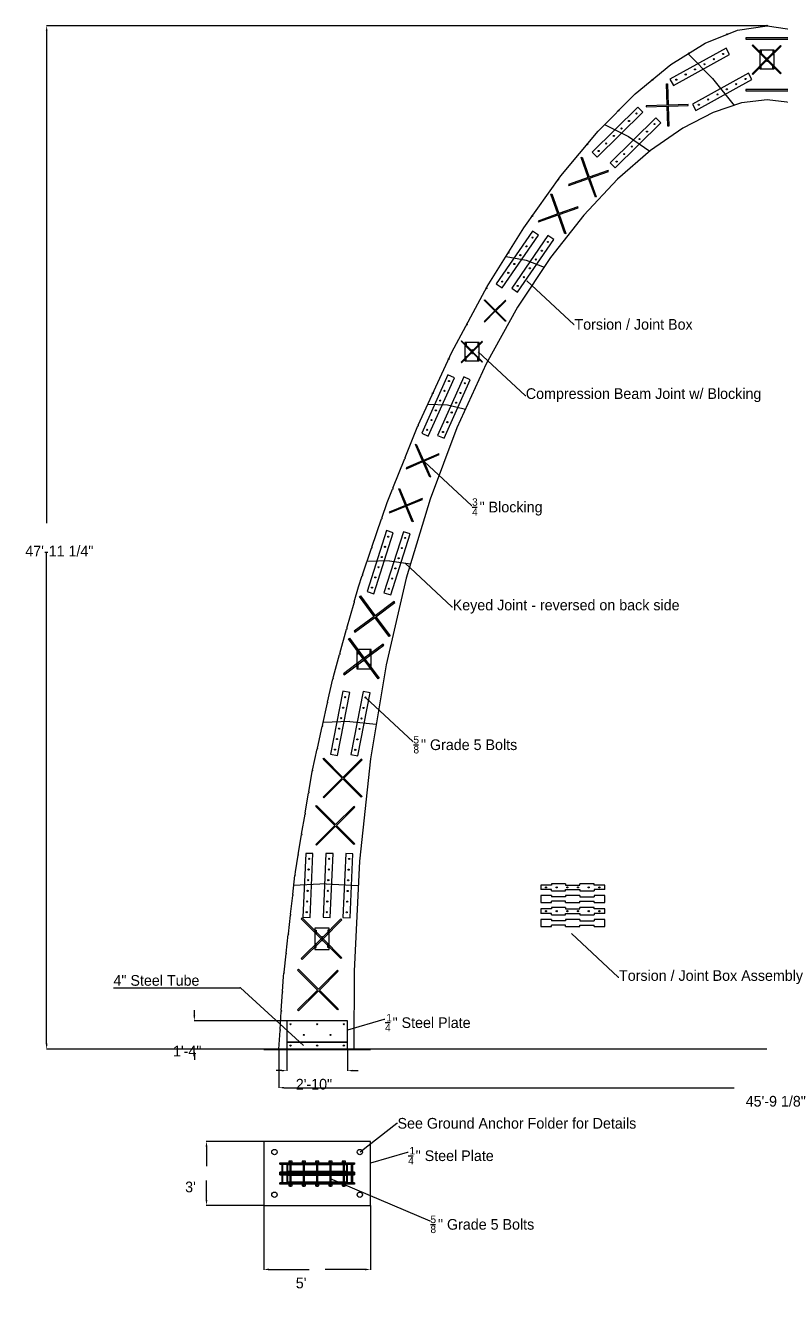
# Model space of a CAD drawing. Extents: x 0 to 8043, y -132 to 1090.
# Drawn here: x 6349 to 6774, y -132 to 579 of the extents above; entities that cross this region are included whole.
import ezdxf

# ---------------------------------------------------------------- set-up
doc = ezdxf.new("R2010")
doc.units = 0
doc.layers.get('0').update_dxf_attribs({"linetype": 'CONTINUOUS'})
doc.layers.get('DEFPOINTS').update_dxf_attribs({"linetype": 'CONTINUOUS'})
for name, color, linetype in [('ANNOTATION', 7, 'CONTINUOUS'), ('BASE_PLATES', 6, 'CONTINUOUS'), ('COMPRESSION_BOX', 1, 'CONTINUOUS'), ('JOINTS', 3, 'CONTINUOUS'), ('TENSION', 4, 'CONTINUOUS')]:
    doc.layers.add(name, color=color, linetype=linetype)
doc.dimstyles.get("Standard").update_dxf_attribs({"dimtxt": 0.18, "dimasz": 0.18, "dimexe": 0.18, "dimexo": 0.0625, "dimgap": 0.09, "dimtad": 0, "dimtih": 1, "dimtoh": 1, "dimzin": 0, "dimcen": 0.09, "dimazin": 3, "dimtfac": 1, "dimtofl": 0, "dimtmove": 0, "dimatfit": 3})

# ---------------------------------------------------------------- blocks, each defined once
blk = doc.blocks.new('*U22')
at = {"layer": 'JOINTS'}
blk.add_circle((0, 0), 0.312, dxfattribs=at)
blk = doc.blocks.new('*U23')
at = {"layer": 'JOINTS', "color": 0, "linetype": 'BYBLOCK'}
for p in [(0, 0), (0, -6), (0, -12), (0, -18), (0, -24), (0, -30)]:
    blk.add_blockref('*U22', p, dxfattribs=at)
blk = doc.blocks.new('*U49')
at = {"layer": 'JOINTS'}
blk.add_circle((0, 0), 0.312, dxfattribs=at)
blk = doc.blocks.new('*U51')
at = {"layer": 'JOINTS', "color": 0, "linetype": 'BYBLOCK'}
for p in [(0, 0), (0, -6), (0, -12), (0, -18), (0, -24), (0, -30)]:
    blk.add_blockref('*U49', p, dxfattribs=at)
blk = doc.blocks.new('*U68')
at = {"layer": 'JOINTS'}
blk.add_circle((0, 0), 0.312, dxfattribs=at)
blk = doc.blocks.new('*U70')
at = {"layer": 'JOINTS', "color": 0, "linetype": 'BYBLOCK'}
for p in [(0, 0), (0, -6), (0, -12), (0, -18), (0, -24), (0, -30)]:
    blk.add_blockref('*U68', p, dxfattribs=at)
blk = doc.blocks.new('*U79')
at = {"layer": 'JOINTS'}
blk.add_circle((0, 0), 0.312, dxfattribs=at)
blk = doc.blocks.new('*U81')
at = {"layer": 'JOINTS', "color": 0, "linetype": 'BYBLOCK'}
for p in [(0, 0), (0, -6), (0, -12), (0, -18), (0, -24), (0, -30)]:
    blk.add_blockref('*U79', p, dxfattribs=at)
blk = doc.blocks.new('*U90')
at = {"layer": 'JOINTS'}
blk.add_circle((0, 0), 0.312, dxfattribs=at)
blk = doc.blocks.new('*U92')
at = {"layer": 'JOINTS', "color": 0, "linetype": 'BYBLOCK'}
for p in [(0, 0), (0, -6), (0, -12), (0, -18), (0, -24), (0, -30)]:
    blk.add_blockref('*U90', p, dxfattribs=at)
blk = doc.blocks.new('*U101')
at = {"layer": 'JOINTS'}
blk.add_circle((0, 0), 0.312, dxfattribs=at)
blk = doc.blocks.new('*U103')
at = {"layer": 'JOINTS', "color": 0, "linetype": 'BYBLOCK'}
for p in [(0, 0), (0, -6), (0, -12), (0, -18), (0, -24), (0, -30)]:
    blk.add_blockref('*U101', p, dxfattribs=at)
blk = doc.blocks.new('*U112')
at = {"layer": 'JOINTS'}
blk.add_circle((0, 0), 0.312, dxfattribs=at)
blk = doc.blocks.new('*U114')
at = {"layer": 'JOINTS', "color": 0, "linetype": 'BYBLOCK'}
for p in [(0, 0), (0, -6), (0, -12), (0, -18), (0, -24), (0, -30)]:
    blk.add_blockref('*U112', p, dxfattribs=at)
blk = doc.blocks.new('*U166')
at = {"layer": 'JOINTS'}
blk.add_circle((0, 0), 0.312, dxfattribs=at)
blk = doc.blocks.new('*U167')
at = {"layer": 'JOINTS', "color": 0, "linetype": 'BYBLOCK'}
for p in [(0, 0), (0, -6), (0, -12), (0, -18), (0, -24), (0, -30)]:
    blk.add_blockref('*U166', p, dxfattribs=at)
blk = doc.blocks.new('*U172')
at = {"layer": 'JOINTS'}
blk.add_circle((0, 0), 0.312, dxfattribs=at)
blk = doc.blocks.new('*U174')
at = {"layer": 'JOINTS', "color": 0, "linetype": 'BYBLOCK'}
for p in [(0, 0), (0, -6), (0, -12), (0, -18), (0, -24), (0, -30)]:
    blk.add_blockref('*U172', p, dxfattribs=at)
blk = doc.blocks.new('*U175')
at = {"layer": 'JOINTS'}
blk.add_circle((0, 0), 0.312, dxfattribs=at)
blk = doc.blocks.new('*U177')
at = {"layer": 'JOINTS', "color": 0, "linetype": 'BYBLOCK'}
for p in [(0, 0), (0, -6), (0, -12), (0, -18), (0, -24), (0, -30)]:
    blk.add_blockref('*U175', p, dxfattribs=at)
blk = doc.blocks.new('*U178')
at = {"layer": 'JOINTS'}
blk.add_circle((0, 0), 0.312, dxfattribs=at)
blk = doc.blocks.new('*U180')
at = {"layer": 'JOINTS', "color": 0, "linetype": 'BYBLOCK'}
for p in [(0, 0), (0, -6), (0, -12), (0, -18), (0, -24), (0, -30)]:
    blk.add_blockref('*U178', p, dxfattribs=at)
blk = doc.blocks.new('*U181')
at = {"layer": 'JOINTS'}
blk.add_circle((0, 0), 0.312, dxfattribs=at)
blk = doc.blocks.new('*U183')
at = {"layer": 'JOINTS', "color": 0, "linetype": 'BYBLOCK'}
for p in [(0, 0), (0, -6), (0, -12), (0, -18), (0, -24), (0, -30)]:
    blk.add_blockref('*U181', p, dxfattribs=at)
blk = doc.blocks.new('*U187')
at = {"layer": 'JOINTS'}
blk.add_circle((0, 0), 0.312, dxfattribs=at)
blk = doc.blocks.new('*U189')
at = {"layer": 'JOINTS', "color": 0, "linetype": 'BYBLOCK'}
for p in [(0, 0), (0, -6), (0, -12), (0, -18), (0, -24), (0, -30)]:
    blk.add_blockref('*U187', p, dxfattribs=at)
blk = doc.blocks.new('*U190')
at = {"layer": 'JOINTS'}
blk.add_circle((0, 0), 0.312, dxfattribs=at)
blk = doc.blocks.new('*U192')
at = {"layer": 'JOINTS', "color": 0, "linetype": 'BYBLOCK'}
for p in [(0, 0), (0, -6), (0, -12), (0, -18), (0, -24), (0, -30)]:
    blk.add_blockref('*U190', p, dxfattribs=at)
blk = doc.blocks.new('*U193')
at = {"layer": 'JOINTS'}
blk.add_circle((0, 0), 0.312, dxfattribs=at)
blk = doc.blocks.new('*U195')
at = {"layer": 'JOINTS', "color": 0, "linetype": 'BYBLOCK'}
for p in [(0, 0), (0, -6), (0, -12), (0, -18), (0, -24), (0, -30)]:
    blk.add_blockref('*U193', p, dxfattribs=at)
blk = doc.blocks.new('*U196')
at = {"layer": 'JOINTS'}
blk.add_circle((0, 0), 0.312, dxfattribs=at)
blk = doc.blocks.new('*U198')
at = {"layer": 'JOINTS', "color": 0, "linetype": 'BYBLOCK'}
for p in [(0, 0), (0, -6), (0, -12), (0, -18), (0, -24), (0, -30)]:
    blk.add_blockref('*U196', p, dxfattribs=at)
blk = doc.blocks.new('*U199')
at = {"layer": 'JOINTS'}
blk.add_circle((0, 0), 0.312, dxfattribs=at)
blk = doc.blocks.new('*U201')
at = {"layer": 'JOINTS', "color": 0, "linetype": 'BYBLOCK'}
for p in [(0, 0), (0, -6), (0, -12), (0, -18), (0, -24), (0, -30)]:
    blk.add_blockref('*U199', p, dxfattribs=at)
blk = doc.blocks.new('*U338')
at = {"layer": 'ANNOTATION', "linetype": 'BYBLOCK'}
blk.add_line((6557.48, -37.85), (6557.84, -37.85), dxfattribs=at)
blk.add_lwpolyline([(6536.86, -53.9), (6557.48, -37.85)], dxfattribs=at)
at = {"layer": 'ANNOTATION'}
blk.add_solid([(6536.87, -53.92), (6536.71, -54.01), (6536.84, -53.88)], dxfattribs=at)
blk.add_text('See Ground Anchor Folder for Details', height=6, dxfattribs=at).set_placement((6557.93, -40.85))
blk = doc.blocks.new('*U340')
at = {"layer": 'ANNOTATION', "linetype": 'BYBLOCK'}
blk.add_line((6563.48, -54.18), (6563.84, -54.18), dxfattribs=at)
at = {"layer": 'ANNOTATION'}
blk.add_line((6563.93, -56.08), (6566.73, -56.08), dxfattribs=at)
at = {"layer": 'ANNOTATION', "linetype": 'BYBLOCK'}
blk.add_lwpolyline([(6542.89, -60.12), (6563.48, -54.18)], dxfattribs=at)
at = {"layer": 'ANNOTATION'}
blk.add_solid([(6542.9, -60.15), (6542.71, -60.17), (6542.88, -60.09)], dxfattribs=at)
for s, height, p in [('4', 4.2, (6563.93, -60.98)), ('1', 4.2, (6564.63, -55.38)), ('" Steel Plate', 6, (6568.13, -59.08))]:
    blk.add_text(s, height=height, dxfattribs=at).set_placement(p)
blk = doc.blocks.new('*U342')
at = {"layer": 'ANNOTATION', "linetype": 'BYBLOCK'}
blk.add_line((6550.48, 20.61), (6550.84, 20.61), dxfattribs=at)
at = {"layer": 'ANNOTATION'}
blk.add_line((6550.93, 18.71), (6553.73, 18.71), dxfattribs=at)
at = {"layer": 'ANNOTATION', "linetype": 'BYBLOCK'}
blk.add_lwpolyline([(6529.89, 14.67), (6550.48, 20.61)], dxfattribs=at)
at = {"layer": 'ANNOTATION'}
blk.add_solid([(6529.9, 14.64), (6529.71, 14.62), (6529.88, 14.7)], dxfattribs=at)
for s, height, p in [('1', 4.2, (6551.63, 19.41)), ('" Steel Plate', 6, (6555.13, 15.71)), ('4', 4.2, (6550.93, 13.81))]:
    blk.add_text(s, height=height, dxfattribs=at).set_placement(p)
blk = doc.blocks.new('*U344')
at = {"layer": 'ANNOTATION', "linetype": 'BYBLOCK'}
blk.add_line((6469.64, 38.25), (6469.28, 38.25), dxfattribs=at)
for points in [[(6398.19, 38.25), (6469.28, 38.25)], [(6505.04, 5.93), (6469.64, 38.25)]]:
    blk.add_lwpolyline(points, dxfattribs=at)
at = {"layer": 'ANNOTATION'}
blk.add_solid([(6505.06, 5.95), (6505.17, 5.81), (6505.02, 5.91)], dxfattribs=at)
blk.add_text('4" Steel Tube', height=6, dxfattribs=at).set_placement((6398.19, 39.45))
blk = doc.blocks.new('*U346')
at = {"layer": 'ANNOTATION', "linetype": 'BYBLOCK'}
blk.add_line((6576.01, -92.77), (6576.37, -92.77), dxfattribs=at)
at = {"layer": 'ANNOTATION'}
blk.add_line((6576.46, -94.67), (6579.26, -94.67), dxfattribs=at)
at = {"layer": 'ANNOTATION', "linetype": 'BYBLOCK'}
blk.add_lwpolyline([(6520.07, -68.92), (6576.01, -92.77)], dxfattribs=at)
at = {"layer": 'ANNOTATION'}
blk.add_solid([(6520.06, -68.94), (6519.9, -68.84), (6520.08, -68.89)], dxfattribs=at)
for s, height, p in [('5', 4.2, (6576.46, -93.97)), ('" Grade 5 Bolts', 6, (6580.66, -97.67)), ('8', 4.2, (6576.46, -99.57))]:
    blk.add_text(s, height=height, dxfattribs=at).set_placement(p)
blk = doc.blocks.new('*U348')
at = {"layer": 'ANNOTATION', "linetype": 'BYBLOCK'}
blk.add_line((6566.44, 176.82), (6566.8, 176.82), dxfattribs=at)
at = {"layer": 'ANNOTATION'}
blk.add_line((6566.89, 174.92), (6569.69, 174.92), dxfattribs=at)
at = {"layer": 'ANNOTATION', "linetype": 'BYBLOCK'}
blk.add_lwpolyline([(6540.08, 201.35), (6566.44, 176.82)], dxfattribs=at)
at = {"layer": 'ANNOTATION'}
blk.add_solid([(6540.06, 201.32), (6539.95, 201.47), (6540.1, 201.37)], dxfattribs=at)
for s, height, p in [('5', 4.2, (6566.89, 175.62)), ('" Grade 5 Bolts', 6, (6571.09, 171.92)), ('8', 4.2, (6566.89, 170.02))]:
    blk.add_text(s, height=height, dxfattribs=at).set_placement(p)
blk = doc.blocks.new('*U350')
at = {"layer": 'ANNOTATION', "linetype": 'BYBLOCK'}
blk.add_line((6588.49, 252.45), (6588.85, 252.45), dxfattribs=at)
blk.add_lwpolyline([(6562.13, 276.99), (6588.49, 252.45)], dxfattribs=at)
at = {"layer": 'ANNOTATION'}
blk.add_solid([(6562.11, 276.96), (6562, 277.11), (6562.15, 277.01)], dxfattribs=at)
blk.add_text('Keyed Joint - reversed on back side', height=6, dxfattribs=at).set_placement((6588.94, 250.45))
blk = doc.blocks.new('*U352')
at = {"layer": 'ANNOTATION', "linetype": 'BYBLOCK'}
blk.add_line((6599.42, 309.43), (6599.78, 309.43), dxfattribs=at)
at = {"layer": 'ANNOTATION'}
blk.add_line((6599.87, 308.53), (6602.67, 308.53), dxfattribs=at)
at = {"layer": 'ANNOTATION', "linetype": 'BYBLOCK'}
blk.add_lwpolyline([(6573.06, 333.96), (6599.42, 309.43)], dxfattribs=at)
at = {"layer": 'ANNOTATION'}
blk.add_solid([(6573.04, 333.94), (6572.93, 334.08), (6573.08, 333.98)], dxfattribs=at)
for s, height, p in [('3', 4.2, (6599.87, 309.23)), ('4', 4.2, (6599.87, 303.63)), ('" Blocking', 6, (6604.07, 305.53))]:
    blk.add_text(s, height=height, dxfattribs=at).set_placement(p)
blk = doc.blocks.new('*U354')
at = {"layer": 'ANNOTATION', "linetype": 'BYBLOCK'}
blk.add_line((6629.62, 371.28), (6629.98, 371.28), dxfattribs=at)
blk.add_lwpolyline([(6603.26, 395.81), (6629.62, 371.28)], dxfattribs=at)
at = {"layer": 'ANNOTATION'}
blk.add_solid([(6603.24, 395.78), (6603.13, 395.93), (6603.28, 395.83)], dxfattribs=at)
blk.add_text('Compression Beam Joint w/ Blocking', height=6, dxfattribs=at).set_placement((6630.07, 369.28))
blk = doc.blocks.new('*U356')
at = {"layer": 'ANNOTATION', "linetype": 'BYBLOCK'}
blk.add_line((6656.97, 411.19), (6657.33, 411.19), dxfattribs=at)
blk.add_lwpolyline([(6630.61, 435.72), (6656.97, 411.19)], dxfattribs=at)
at = {"layer": 'ANNOTATION'}
blk.add_solid([(6630.59, 435.7), (6630.48, 435.84), (6630.63, 435.74)], dxfattribs=at)
blk.add_text('Torsion / Joint Box', height=6, dxfattribs=at).set_placement((6657.42, 408.19))
blk = doc.blocks.new('*D295')
at = {"layer": 'ANNOTATION', "color": 0}
for p, q in [((6482.71, -84.07), (6482.71, -120.19)), ((6542.71, -84.07), (6542.71, -120.19)), ((6485.71, -120.01), (6508.21, -120.01)), ((6539.71, -120.01), (6517.21, -120.01))]:
    blk.add_line(p, q, dxfattribs=at)
for points in [[(6485.71, -119.51), (6485.71, -120.51), (6482.71, -120.01)], [(6539.71, -119.51), (6539.71, -120.51), (6542.71, -120.01)]]:
    blk.add_solid(points, dxfattribs=at)
at = {"layer": 'DEFPOINTS', "color": 0}
for p in [(6482.71, -84.01), (6542.71, -84.01), (6542.71, -120.01)]:
    blk.add_point(p, dxfattribs=at)
at = {"layer": 'ANNOTATION', "color": 0}
blk.add_text("5'", height=6, dxfattribs=at).set_placement((6500.71, -130.62))
blk = doc.blocks.new('*D296')
at = {"layer": 'ANNOTATION', "color": 0}
for p, q in [((6482.65, -48.01), (6450.32, -48.01)), ((6450.5, -51.01), (6450.5, -62.01)), ((6450.5, -81.01), (6450.5, -70.01)), ((6482.65, -84.01), (6450.32, -84.01))]:
    blk.add_line(p, q, dxfattribs=at)
for points in [[(6450, -51.01), (6451, -51.01), (6450.5, -48.01)], [(6450, -81.01), (6451, -81.01), (6450.5, -84.01)]]:
    blk.add_solid(points, dxfattribs=at)
at = {"layer": 'DEFPOINTS', "color": 0}
for p in [(6482.71, -48.01), (6450.5, -84.01), (6482.71, -84.01)]:
    blk.add_point(p, dxfattribs=at)
at = {"layer": 'ANNOTATION', "color": 0}
blk.add_text("3'", height=6, dxfattribs=at).set_placement((6438.5, -76.63))
blk = doc.blocks.new('*D297')
at = {"layer": 'ANNOTATION', "color": 0}
for p, q in [((6443.67, 22.81), (6443.67, 25.81)), ((6495.65, 19.81), (6443.49, 19.81)), ((6495.65, 3.81), (6443.49, 3.81)), ((6443.67, 0.81), (6443.67, -2.19))]:
    blk.add_line(p, q, dxfattribs=at)
for points in [[(6443.17, 22.81), (6444.17, 22.81), (6443.67, 19.81)], [(6443.17, 0.81), (6444.17, 0.81), (6443.67, 3.81)]]:
    blk.add_solid(points, dxfattribs=at)
at = {"layer": 'DEFPOINTS', "color": 0}
for p in [(6495.71, 19.81), (6443.67, 3.81), (6495.71, 3.81)]:
    blk.add_point(p, dxfattribs=at)
at = {"layer": 'ANNOTATION', "color": 0}
blk.add_text('1\'-4"', height=6, dxfattribs=at).set_placement((6431.67, -0.24))
blk = doc.blocks.new('*D298')
at = {"layer": 'ANNOTATION', "color": 0}
for p, q in [((6495.71, 3.74), (6495.71, -8.44)), ((6529.71, 3.74), (6529.71, -8.44)), ((6492.71, -8.26), (6489.71, -8.26)), ((6532.71, -8.26), (6535.71, -8.26))]:
    blk.add_line(p, q, dxfattribs=at)
for points in [[(6492.71, -7.76), (6492.71, -8.76), (6495.71, -8.26)], [(6532.71, -7.76), (6532.71, -8.76), (6529.71, -8.26)]]:
    blk.add_solid(points, dxfattribs=at)
at = {"layer": 'DEFPOINTS', "color": 0}
for p in [(6495.71, 3.81), (6529.71, 3.81), (6529.71, -8.26)]:
    blk.add_point(p, dxfattribs=at)
at = {"layer": 'ANNOTATION', "color": 0}
blk.add_text('2\'-10"', height=6, dxfattribs=at).set_placement((6500.71, -18.88))
blk = doc.blocks.new('*U304')
at = {"layer": 'JOINTS'}
blk.add_circle((0, 0), 0.312, dxfattribs=at)
blk = doc.blocks.new('*U306')
at = {"layer": 'JOINTS', "color": 0, "linetype": 'BYBLOCK'}
for p in [(0, 0), (0, -6), (0, -12), (0, -18), (0, -24), (0, -30)]:
    blk.add_blockref('*U304', p, dxfattribs=at)
blk = doc.blocks.new('*U372')
at = {"layer": 'ANNOTATION', "linetype": 'BYBLOCK'}
blk.add_line((6682.03, 44.2), (6682.39, 44.2), dxfattribs=at)
blk.add_lwpolyline([(6655.67, 68.73), (6682.03, 44.2)], dxfattribs=at)
at = {"layer": 'ANNOTATION'}
blk.add_solid([(6655.65, 68.71), (6655.54, 68.85), (6655.69, 68.75)], dxfattribs=at)
blk.add_text('Torsion / Joint Box Assembly', height=6, dxfattribs=at).set_placement((6682.48, 42.2))
blk = doc.blocks.new('*D317')
at = {"layer": 'ANNOTATION', "color": 0}
for p, q in [((6491.15, 3.74), (6491.15, -18.02)), ((7040.26, 3.74), (7040.26, -18.02)), ((6494.15, -17.84), (6747.2, -17.84)), ((7037.26, -17.84), (6784.2, -17.84))]:
    blk.add_line(p, q, dxfattribs=at)
for points in [[(6494.15, -17.34), (6494.15, -18.34), (6491.15, -17.84)], [(7037.26, -17.34), (7037.26, -18.34), (7040.26, -17.84)]]:
    blk.add_solid(points, dxfattribs=at)
at = {"layer": 'DEFPOINTS', "color": 0}
for p in [(6491.15, 3.81), (7040.26, 3.81), (7040.26, -17.84)]:
    blk.add_point(p, dxfattribs=at)
at = {"layer": 'ANNOTATION', "color": 0}
blk.add_text('45\'-9 1/8"', height=6, dxfattribs=at).set_placement((6753.7, -28.46))
blk = doc.blocks.new('*D318')
at = {"layer": 'ANNOTATION', "color": 0}
for p, q in [((6765.64, 579.03), (6360.44, 579.03)), ((6360.62, 576.03), (6360.62, 299.42)), ((6360.62, 6.81), (6360.62, 283.42)), ((6765.64, 3.81), (6360.44, 3.81))]:
    blk.add_line(p, q, dxfattribs=at)
for points in [[(6360.12, 576.03), (6361.12, 576.03), (6360.62, 579.03)], [(6360.12, 6.81), (6361.12, 6.81), (6360.62, 3.81)]]:
    blk.add_solid(points, dxfattribs=at)
at = {"layer": 'DEFPOINTS', "color": 0}
for p in [(6765.7, 579.03), (6360.62, 3.81), (6765.7, 3.81)]:
    blk.add_point(p, dxfattribs=at)
at = {"layer": 'ANNOTATION', "color": 0}
blk.add_text('47\'-11 1/4"', height=6, dxfattribs=at).set_placement((6348.62, 280.8))

msp = doc.modelspace()

# ---------------------------------------------------------------- linework, layer by layer
for p, q in [((6721.283, 563.259), (6735.118, 549.349)), ((6735.118, 549.349), (6747.297, 534.294)), ((6674.385, 523.474), (6687.829, 516.72)), ((6687.829, 516.72), (6699.723, 508.572)), ((6618.945, 449.391), (6630.202, 447.271)), ((6630.202, 447.271), (6640.339, 443.398)), ((6574.912, 366.281), (6585.983, 365.882)), ((6585.983, 365.882), (6596.175, 363.586)), ((6553.342, 278.247), (6540.828, 277.981)), ((6553.342, 278.247), (6565.226, 276.548)), ((6531.186, 187.917), (6516.054, 187.344)), ((6531.186, 187.917), (6545.928, 186.498)), ((6517.801, 96.806), (6499.587, 95.8)), ((6517.801, 96.806), (6535.854, 95.809)), ((6492.897, -60.761), (6492.897, -60.511)), ((6492.897, -60.511), (6493.397, -60.511)), ((6493.397, -60.511), (6493.397, -60.761)), ((6532.531, -60.511), (6532.031, -60.511)), ((6532.031, -60.511), (6532.031, -60.761)), ((6532.531, -60.761), (6532.531, -60.511)), ((6492.897, -65.261), (6492.897, -65.511)), ((6492.897, -65.511), (6493.397, -65.511)), ((6492.897, -66.761), (6492.897, -66.511)), ((6492.897, -66.511), (6493.397, -66.511)), ((6493.397, -65.511), (6493.397, -65.261)), ((6493.397, -66.511), (6493.397, -66.761)), ((6532.031, -65.511), (6532.031, -65.261)), ((6532.531, -65.511), (6532.031, -65.511)), ((6532.531, -66.511), (6532.031, -66.511)), ((6532.031, -66.511), (6532.031, -66.761)), ((6532.531, -65.261), (6532.531, -65.511)), ((6532.531, -66.761), (6532.531, -66.511)), ((6492.897, -71.261), (6492.897, -71.511)), ((6492.897, -71.511), (6493.397, -71.511)), ((6493.397, -71.511), (6493.397, -71.261)), ((6532.031, -71.511), (6532.031, -71.261)), ((6532.531, -71.511), (6532.031, -71.511)), ((6532.531, -71.261), (6532.531, -71.511))]:
    msp.add_line(p, q)
for points in [[(6569.482, 354.583), (6588.542, 395.503), (6608.408, 432.394), (6628.941, 465.515), (6649.836, 494.716), (6670.788, 519.843), (6691.491, 540.743), (6711.639, 557.264), (6730.928, 569.254), (6749.051, 576.56), (6765.704, 579.029), (6782.356, 576.56)], [(6780.054, 535.636), (6765.704, 537.375), (6751.354, 535.636), (6735.431, 530.37), (6718.268, 521.509), (6700.196, 508.984), (6681.548, 492.726), (6662.657, 472.664), (6643.854, 448.729), (6625.473, 420.853), (6607.846, 388.965), (6591.305, 352.997), (6576.183, 312.879), (6562.812, 268.541), (6551.524, 219.915), (6542.652, 166.931), (6536.528, 109.519), (6533.485, 47.611), (6533.281, 3.806), (6491.147, 3.806), (6491.836, 14.316)], [(6562.169, 336.328), (6569.297, 354.119)], [(6555.272, 319.111), (6561.983, 335.864)], [(6549.078, 302.313), (6552.033, 311.027), (6555.086, 318.647)], [(6543.535, 285.965), (6548.918, 301.839)], [(6538.268, 270.43), (6543.374, 285.491)], [(6533.606, 255.202), (6536.001, 263.746), (6538.107, 269.957)], [(6529.447, 240.371), (6533.471, 254.721)], [(6525.468, 226.181), (6529.312, 239.89)], [(6521.681, 212.512), (6521.858, 213.306), (6525.333, 225.699)], [(6518.631, 198.87), (6521.572, 212.024)], [(6515.694, 185.733), (6518.522, 198.382)], [(6512.855, 173.035), (6515.585, 185.245)], [(6510.101, 160.717), (6512.746, 172.547)], [(6507.987, 148.404), (6509.91, 159.861), (6509.992, 160.229)], [(6505.974, 136.413), (6507.904, 147.911)], [(6504.011, 124.714), (6505.892, 135.92)], [(6502.089, 113.263), (6503.928, 124.221)], [(6500.283, 101.984), (6500.461, 103.563), (6502.006, 112.77)], [(6499.014, 90.716), (6500.227, 101.487)], [(6497.766, 79.629), (6498.958, 90.219)], [(6496.533, 68.683), (6497.71, 79.132)], [(6495.313, 57.844), (6496.477, 68.187)], [(6494.1, 47.077), (6495.257, 57.347)], [(6493.276, 36.302), (6493.817, 44.564), (6494.044, 46.58)], [(6492.572, 25.553), (6493.243, 35.803)], [(6491.869, 14.815), (6492.539, 25.054)], [(6491.647, -60.761), (6491.647, -60.011), (6533.781, -60.011), (6533.781, -60.761)], [(6491.647, -60.761), (6492.897, -60.761)], [(6493.397, -60.761), (6497.402, -60.761)], [(6498.027, -60.761), (6504.902, -60.761)], [(6505.527, -60.761), (6512.402, -60.761)], [(6513.027, -60.761), (6519.902, -60.761)], [(6520.527, -60.761), (6527.402, -60.761)], [(6528.027, -60.761), (6532.031, -60.761)], [(6532.531, -60.761), (6533.781, -60.761)], [(6492.897, -65.261), (6491.647, -65.261)], [(6497.402, -66.011), (6491.647, -66.011), (6491.647, -65.261)], [(6491.647, -66.761), (6491.647, -66.011), (6497.402, -66.011)], [(6491.647, -66.761), (6492.897, -66.761)], [(6497.402, -65.261), (6493.397, -65.261)], [(6493.397, -66.761), (6497.402, -66.761)], [(6504.902, -65.261), (6498.027, -65.261)], [(6504.902, -66.011), (6498.027, -66.011)], [(6498.027, -66.011), (6504.902, -66.011)], [(6498.027, -66.761), (6504.902, -66.761)], [(6512.402, -65.261), (6505.527, -65.261)], [(6512.402, -66.011), (6505.527, -66.011)], [(6505.527, -66.011), (6512.402, -66.011)], [(6505.527, -66.761), (6512.402, -66.761)], [(6519.902, -65.261), (6513.027, -65.261)], [(6519.902, -66.011), (6513.027, -66.011)], [(6513.027, -66.011), (6519.902, -66.011)], [(6513.027, -66.761), (6519.902, -66.761)], [(6527.402, -65.261), (6520.527, -65.261)], [(6527.402, -66.011), (6520.527, -66.011)], [(6520.527, -66.011), (6527.402, -66.011)], [(6520.527, -66.761), (6527.402, -66.761)], [(6533.781, -65.261), (6533.781, -66.011), (6528.027, -66.011)], [(6532.031, -65.261), (6528.027, -65.261)], [(6528.027, -66.011), (6533.781, -66.011), (6533.781, -66.761)], [(6528.027, -66.761), (6532.031, -66.761)], [(6533.781, -65.261), (6532.531, -65.261)], [(6532.531, -66.761), (6533.781, -66.761)], [(6533.781, -71.261), (6533.781, -72.011), (6491.647, -72.011), (6491.647, -71.261)], [(6492.897, -71.261), (6491.647, -71.261)], [(6497.402, -71.261), (6493.397, -71.261)], [(6504.902, -71.261), (6498.027, -71.261)], [(6512.402, -71.261), (6505.527, -71.261)], [(6519.902, -71.261), (6513.027, -71.261)], [(6527.402, -71.261), (6520.527, -71.261)], [(6532.031, -71.261), (6528.027, -71.261)], [(6533.781, -71.261), (6532.531, -71.261)]]:
    msp.add_lwpolyline(points)
for points in [[(6492.922, -65.449), (6493.372, -65.449), (6493.372, -60.574), (6492.922, -60.574)], [(6532.506, -65.449), (6532.056, -65.449), (6532.056, -60.574), (6532.506, -60.574)], [(6492.922, -71.449), (6493.372, -71.449), (6493.372, -66.574), (6492.922, -66.574)], [(6532.506, -71.449), (6532.056, -71.449), (6532.056, -66.574), (6532.506, -66.574)]]:
    msp.add_lwpolyline(points, close=True)
for centre in [(6765.704, 579.029), (6743.292, 574.238), (6721.656, 563.491), (6701.21, 548.713), (6682.154, 531.318), (6664.547, 512.358), (6648.347, 492.634), (6633.637, 472.079), (6620.244, 451.486), (6607.922, 431.492), (6596.973, 411.159), (6586.825, 391.824), (6577.828, 372.534)]:
    msp.add_circle(centre, 0.25)
for centre, start, end in [((6569.389, 354.351), 248.167972, 68.167972), ((6562.076, 336.096), 248.167972, 68.167972), ((6555.179, 318.879), 248.167972, 68.167972), ((6548.998, 302.076), 251.269517, 71.269517), ((6543.455, 285.728), 251.269517, 71.269517), ((6538.188, 270.194), 251.269517, 71.269517), ((6533.538, 254.962), 254.336857, 74.336857), ((6529.38, 240.13), 254.336857, 74.336857), ((6525.401, 225.94), 254.336857, 74.336857), ((6521.626, 212.268), 257.397822, 77.397822), ((6518.576, 198.626), 257.397822, 77.397822), ((6515.639, 185.489), 257.397822, 77.397822), ((6512.8, 172.791), 257.397822, 77.397822), ((6510.047, 160.473), 257.397822, 77.397822), ((6507.946, 148.158), 260.472582, 80.472582), ((6505.933, 136.166), 260.472582, 80.472582), ((6503.969, 124.467), 260.472582, 80.472582), ((6502.048, 113.016), 260.472582, 80.472582), ((6500.255, 101.735), 263.575178, 83.575178), ((6498.986, 90.468), 263.575178, 83.575178), ((6497.738, 79.38), 263.575178, 83.575178), ((6496.505, 68.435), 263.575178, 83.575178), ((6495.285, 57.596), 263.575178, 83.575178), ((6494.072, 46.828), 263.575178, 83.575178), ((6493.26, 36.052), 266.252108, 86.252108), ((6492.556, 25.303), 266.252108, 86.252108), ((6491.852, 14.566), 266.252108, 86.252108)]:
    msp.add_arc(centre, 0.25, start, end)
at = {"layer": 'BASE_PLATES'}
for p, q in [((6497.714, -59.886), (6497.714, -59.136)), ((6505.214, -59.886), (6505.214, -59.136)), ((6512.714, -59.886), (6512.714, -59.136)), ((6520.214, -59.886), (6520.214, -59.136)), ((6527.714, -59.886), (6527.714, -59.136)), ((6497.714, -72.136), (6497.464, -72.261)), ((6497.964, -72.136), (6497.714, -72.261)), ((6497.714, -73.011), (6497.714, -72.261)), ((6505.214, -72.136), (6504.964, -72.261)), ((6505.464, -72.136), (6505.214, -72.261)), ((6505.214, -73.011), (6505.214, -72.261)), ((6512.714, -72.136), (6512.464, -72.261)), ((6512.964, -72.136), (6512.714, -72.261)), ((6512.714, -73.011), (6512.714, -72.261)), ((6520.214, -72.136), (6519.964, -72.261)), ((6520.464, -72.136), (6520.214, -72.261)), ((6520.214, -73.011), (6520.214, -72.261)), ((6527.714, -72.136), (6527.464, -72.261)), ((6527.964, -72.136), (6527.714, -72.261)), ((6527.714, -73.011), (6527.714, -72.261))]:
    msp.add_line(p, q, dxfattribs=at)
for points in [[(6495.714, 7.806), (6529.714, 7.806), (6529.714, 19.806), (6495.714, 19.806)], [(6495.714, 7.806), (6495.714, 3.806), (6529.714, 3.806), (6529.714, 7.806)], [(6482.714, 3.806), (6482.714, 3.556), (6542.714, 3.556), (6542.714, 3.806)], [(6482.714, -48.011), (6482.714, -84.011), (6542.714, -84.011), (6542.714, -48.011)], [(6496.714, -59.886), (6498.714, -59.886), (6498.714, -60.011), (6496.714, -60.011)], [(6496.839, -59.886), (6498.589, -59.886), (6498.589, -59.136), (6496.839, -59.136)], [(6504.214, -59.886), (6506.214, -59.886), (6506.214, -60.011), (6504.214, -60.011)], [(6504.339, -59.886), (6506.089, -59.886), (6506.089, -59.136), (6504.339, -59.136)], [(6511.714, -59.886), (6513.714, -59.886), (6513.714, -60.011), (6511.714, -60.011)], [(6511.839, -59.886), (6513.589, -59.886), (6513.589, -59.136), (6511.839, -59.136)], [(6519.214, -59.886), (6521.214, -59.886), (6521.214, -60.011), (6519.214, -60.011)], [(6519.339, -59.886), (6521.089, -59.886), (6521.089, -59.136), (6519.339, -59.136)], [(6526.714, -59.886), (6528.714, -59.886), (6528.714, -60.011), (6526.714, -60.011)], [(6526.839, -59.886), (6528.589, -59.886), (6528.589, -59.136), (6526.839, -59.136)], [(6496.714, -72.011), (6498.714, -72.011), (6498.714, -72.136), (6496.714, -72.136)], [(6496.839, -73.011), (6498.589, -73.011), (6498.589, -72.261), (6496.839, -72.261)], [(6504.214, -72.011), (6506.214, -72.011), (6506.214, -72.136), (6504.214, -72.136)], [(6504.339, -73.011), (6506.089, -73.011), (6506.089, -72.261), (6504.339, -72.261)], [(6511.714, -72.011), (6513.714, -72.011), (6513.714, -72.136), (6511.714, -72.136)], [(6511.839, -73.011), (6513.589, -73.011), (6513.589, -72.261), (6511.839, -72.261)], [(6519.214, -72.011), (6521.214, -72.011), (6521.214, -72.136), (6519.214, -72.136)], [(6519.339, -73.011), (6521.089, -73.011), (6521.089, -72.261), (6519.339, -72.261)], [(6526.714, -72.011), (6528.714, -72.011), (6528.714, -72.136), (6526.714, -72.136)], [(6526.839, -73.011), (6528.589, -73.011), (6528.589, -72.261), (6526.839, -72.261)]]:
    msp.add_lwpolyline(points, close=True, dxfattribs=at)
for points in [[(6497.402, -60.761), (6495.714, -60.761), (6495.714, -61.011), (6497.402, -61.011)], [(6497.402, -61.011), (6495.714, -61.011), (6495.714, -65.011), (6497.402, -65.011)], [(6497.402, -61.261), (6495.964, -61.261), (6495.964, -64.761), (6497.402, -64.761)], [(6497.402, -60.011), (6497.402, -72.011)], [(6498.027, -72.011), (6498.027, -60.011)], [(6504.902, -60.761), (6498.027, -60.761)], [(6498.027, -61.011), (6504.902, -61.011)], [(6504.902, -61.011), (6498.027, -61.011)], [(6504.902, -61.261), (6498.027, -61.261)], [(6504.902, -60.011), (6504.902, -72.011)], [(6505.527, -72.011), (6505.527, -60.011)], [(6512.402, -60.761), (6505.527, -60.761)], [(6505.527, -61.011), (6512.402, -61.011)], [(6512.402, -61.011), (6505.527, -61.011)], [(6512.402, -61.261), (6505.527, -61.261)], [(6512.402, -60.011), (6512.402, -72.011)], [(6513.027, -72.011), (6513.027, -60.011)], [(6519.902, -60.761), (6513.027, -60.761)], [(6513.027, -61.011), (6519.902, -61.011)], [(6519.902, -61.011), (6513.027, -61.011)], [(6519.902, -61.261), (6513.027, -61.261)], [(6519.902, -60.011), (6519.902, -72.011)], [(6520.527, -72.011), (6520.527, -60.011)], [(6527.402, -60.761), (6520.527, -60.761)], [(6520.527, -61.011), (6527.402, -61.011)], [(6527.402, -61.011), (6520.527, -61.011)], [(6527.402, -61.261), (6520.527, -61.261)], [(6527.402, -60.011), (6527.402, -72.011)], [(6528.027, -72.011), (6528.027, -60.011)], [(6528.027, -61.011), (6529.714, -61.011), (6529.714, -60.761), (6528.027, -60.761)], [(6528.027, -65.011), (6529.714, -65.011), (6529.714, -61.011), (6528.027, -61.011)], [(6528.027, -64.761), (6529.464, -64.761), (6529.464, -61.261), (6528.027, -61.261)], [(6497.402, -65.261), (6495.714, -65.261), (6495.714, -65.011), (6497.402, -65.011)], [(6497.402, -66.761), (6495.714, -66.761), (6495.714, -67.011), (6497.402, -67.011)], [(6497.402, -67.011), (6495.714, -67.011), (6495.714, -71.011), (6497.402, -71.011)], [(6497.402, -71.261), (6495.714, -71.261), (6495.714, -71.011), (6497.402, -71.011)], [(6497.402, -67.261), (6495.964, -67.261), (6495.964, -70.761), (6497.402, -70.761)], [(6498.027, -64.761), (6504.902, -64.761)], [(6498.027, -65.011), (6504.902, -65.011)], [(6498.027, -65.011), (6504.902, -65.011)], [(6504.902, -65.261), (6498.027, -65.261)], [(6504.902, -66.761), (6498.027, -66.761)], [(6504.902, -67.011), (6498.027, -67.011)], [(6498.027, -67.011), (6504.902, -67.011)], [(6504.902, -67.261), (6498.027, -67.261)], [(6498.027, -70.761), (6504.902, -70.761)], [(6498.027, -71.011), (6504.902, -71.011)], [(6498.027, -71.011), (6504.902, -71.011)], [(6505.527, -64.761), (6512.402, -64.761)], [(6505.527, -65.011), (6512.402, -65.011)], [(6505.527, -65.011), (6512.402, -65.011)], [(6512.402, -65.261), (6505.527, -65.261)], [(6512.402, -66.761), (6505.527, -66.761)], [(6512.402, -67.011), (6505.527, -67.011)], [(6505.527, -67.011), (6512.402, -67.011)], [(6512.402, -67.261), (6505.527, -67.261)], [(6505.527, -70.761), (6512.402, -70.761)], [(6505.527, -71.011), (6512.402, -71.011)], [(6505.527, -71.011), (6512.402, -71.011)], [(6513.027, -64.761), (6519.902, -64.761)], [(6513.027, -65.011), (6519.902, -65.011)], [(6513.027, -65.011), (6519.902, -65.011)], [(6519.902, -65.261), (6513.027, -65.261)], [(6519.902, -66.761), (6513.027, -66.761)], [(6519.902, -67.011), (6513.027, -67.011)], [(6513.027, -67.011), (6519.902, -67.011)], [(6519.902, -67.261), (6513.027, -67.261)], [(6513.027, -70.761), (6519.902, -70.761)], [(6513.027, -71.011), (6519.902, -71.011)], [(6513.027, -71.011), (6519.902, -71.011)], [(6520.527, -64.761), (6527.402, -64.761)], [(6520.527, -65.011), (6527.402, -65.011)], [(6520.527, -65.011), (6527.402, -65.011)], [(6527.402, -65.261), (6520.527, -65.261)], [(6527.402, -66.761), (6520.527, -66.761)], [(6527.402, -67.011), (6520.527, -67.011)], [(6520.527, -67.011), (6527.402, -67.011)], [(6527.402, -67.261), (6520.527, -67.261)], [(6520.527, -70.761), (6527.402, -70.761)], [(6520.527, -71.011), (6527.402, -71.011)], [(6520.527, -71.011), (6527.402, -71.011)], [(6528.027, -65.011), (6529.714, -65.011), (6529.714, -65.261), (6528.027, -65.261)], [(6528.027, -67.011), (6529.714, -67.011), (6529.714, -66.761), (6528.027, -66.761)], [(6528.027, -71.011), (6529.714, -71.011), (6529.714, -67.011), (6528.027, -67.011)], [(6528.027, -70.761), (6529.464, -70.761), (6529.464, -67.261), (6528.027, -67.261)], [(6528.027, -71.011), (6529.714, -71.011), (6529.714, -71.261), (6528.027, -71.261)], [(6497.464, -72.261), (6496.839, -72.261), (6496.839, -72.136), (6497.839, -72.136)], [(6497.402, -73.011), (6497.402, -73.261), (6498.027, -73.261), (6498.027, -73.011)], [(6498.089, -72.136), (6498.589, -72.136), (6498.589, -72.261), (6497.714, -72.261)], [(6504.902, -71.261), (6498.027, -71.261)], [(6504.964, -72.261), (6504.339, -72.261), (6504.339, -72.136), (6505.339, -72.136)], [(6504.902, -73.011), (6504.902, -73.261), (6505.527, -73.261), (6505.527, -73.011)], [(6505.589, -72.136), (6506.089, -72.136), (6506.089, -72.261), (6505.214, -72.261)], [(6512.402, -71.261), (6505.527, -71.261)], [(6512.464, -72.261), (6511.839, -72.261), (6511.839, -72.136), (6512.839, -72.136)], [(6512.402, -73.011), (6512.402, -73.261), (6513.027, -73.261), (6513.027, -73.011)], [(6513.089, -72.136), (6513.589, -72.136), (6513.589, -72.261), (6512.714, -72.261)], [(6519.902, -71.261), (6513.027, -71.261)], [(6519.964, -72.261), (6519.339, -72.261), (6519.339, -72.136), (6520.339, -72.136)], [(6519.902, -73.011), (6519.902, -73.261), (6520.527, -73.261), (6520.527, -73.011)], [(6520.589, -72.136), (6521.089, -72.136), (6521.089, -72.261), (6520.214, -72.261)], [(6527.402, -71.261), (6520.527, -71.261)], [(6527.464, -72.261), (6526.839, -72.261), (6526.839, -72.136), (6527.839, -72.136)], [(6527.402, -73.011), (6527.402, -73.261), (6528.027, -73.261), (6528.027, -73.011)], [(6528.089, -72.136), (6528.589, -72.136), (6528.589, -72.261), (6527.714, -72.261)]]:
    msp.add_lwpolyline(points, dxfattribs=at)
for centre, radius in [((6497.714, 17.806), 0.312), ((6512.714, 17.806), 0.312), ((6527.714, 17.806), 0.312), ((6505.214, 11.806), 0.312), ((6520.214, 11.806), 0.312), ((6497.714, 5.806), 0.312), ((6512.714, 5.806), 0.312), ((6527.714, 5.806), 0.312), ((6488.714, -54.011), 1.5), ((6536.714, -54.011), 1.5), ((6488.714, -78.011), 1.5), ((6536.714, -78.011), 1.5)]:
    msp.add_circle(centre, radius, dxfattribs=at)
at = {"layer": 'COMPRESSION_BOX'}
for points in [[(6761.704, 554.732), (6769.704, 554.732), (6769.704, 565.249), (6761.704, 565.249)], [(6762.079, 564.874), (6762.454, 564.874), (6762.454, 562.874), (6762.079, 562.874)], [(6769.329, 564.874), (6768.954, 564.874), (6768.954, 562.874), (6769.329, 562.874)], [(6762.079, 555.112), (6762.454, 555.112), (6762.454, 557.112), (6762.079, 557.112)], [(6765.516, 560.991), (6765.891, 560.991), (6765.891, 558.991), (6765.516, 558.991)], [(6769.329, 555.112), (6768.954, 555.112), (6768.954, 557.112), (6769.329, 557.112)], [(6595.831, 390.665), (6603.831, 390.665), (6603.831, 400.92), (6595.831, 400.92)], [(6596.206, 400.676), (6596.581, 400.676), (6596.581, 398.676), (6596.206, 398.676)], [(6603.456, 400.676), (6603.081, 400.676), (6603.081, 398.676), (6603.456, 398.676)], [(6596.206, 390.914), (6596.581, 390.914), (6596.581, 392.914), (6596.206, 392.914)], [(6600.018, 396.793), (6599.643, 396.793), (6599.643, 394.793), (6600.018, 394.793)], [(6603.456, 390.914), (6603.081, 390.914), (6603.081, 392.914), (6603.456, 392.914)], [(6535.116, 217.549), (6543.116, 217.549), (6543.116, 228.521), (6535.116, 228.521)], [(6535.491, 227.918), (6535.866, 227.918), (6535.866, 225.918), (6535.491, 225.918)], [(6542.741, 227.918), (6542.366, 227.918), (6542.366, 225.918), (6542.741, 225.918)], [(6539.303, 224.035), (6538.928, 224.035), (6538.928, 222.035), (6539.303, 222.035)], [(6535.491, 218.157), (6535.866, 218.157), (6535.866, 220.157), (6535.491, 220.157)], [(6542.741, 218.157), (6542.366, 218.157), (6542.366, 220.157), (6542.741, 220.157)], [(6511.487, 59.92), (6519.487, 59.92), (6519.487, 71.799), (6511.487, 71.799)], [(6511.862, 70.743), (6512.237, 70.743), (6512.237, 68.743), (6511.862, 68.743)], [(6515.674, 66.859), (6515.299, 66.859), (6515.299, 64.859), (6515.674, 64.859)], [(6519.112, 70.743), (6518.737, 70.743), (6518.737, 68.743), (6519.112, 68.743)], [(6511.862, 60.981), (6512.237, 60.981), (6512.237, 62.981), (6511.862, 62.981)], [(6519.112, 60.981), (6518.737, 60.981), (6518.737, 62.981), (6519.112, 62.981)]]:
    msp.add_lwpolyline(points, close=True, dxfattribs=at)
at = {"layer": 'JOINTS'}
for p, q in [((6644.408, 95.983), (6638.408, 95.983)), ((6644.408, 93.483), (6638.408, 93.483)), ((6644.408, 96.733), (6644.408, 95.983)), ((6644.408, 92.733), (6644.408, 93.483)), ((6652.408, 96.733), (6652.408, 95.983)), ((6652.408, 95.983), (6660.408, 95.983)), ((6652.408, 92.733), (6652.408, 93.483)), ((6652.408, 93.483), (6660.408, 93.483)), ((6660.408, 95.983), (6660.408, 96.733)), ((6660.408, 93.483), (6660.408, 92.733)), ((6668.408, 95.983), (6668.408, 96.733)), ((6674.408, 95.983), (6668.408, 95.983)), ((6674.408, 93.483), (6668.408, 93.483)), ((6668.408, 93.483), (6668.408, 92.733)), ((6644.408, 90.161), (6644.408, 89.411)), ((6652.408, 89.411), (6644.408, 89.411)), ((6652.408, 86.911), (6644.408, 86.911)), ((6644.408, 86.161), (6644.408, 86.911)), ((6652.408, 90.161), (6652.408, 89.411)), ((6652.408, 86.161), (6652.408, 86.911)), ((6660.408, 90.161), (6660.408, 89.411)), ((6660.408, 89.411), (6668.408, 89.411)), ((6660.408, 86.161), (6660.408, 86.911)), ((6660.408, 86.911), (6668.408, 86.911)), ((6668.408, 90.161), (6668.408, 89.411)), ((6668.408, 86.161), (6668.408, 86.911)), ((6644.408, 82.592), (6638.408, 82.592)), ((6644.408, 80.092), (6638.408, 80.092)), ((6644.408, 83.342), (6644.408, 82.592)), ((6644.408, 79.342), (6644.408, 80.092)), ((6652.408, 83.342), (6652.408, 82.592)), ((6652.408, 82.592), (6660.408, 82.592)), ((6652.408, 79.342), (6652.408, 80.092)), ((6652.408, 80.092), (6660.408, 80.092)), ((6660.408, 82.592), (6660.408, 83.342)), ((6660.408, 80.092), (6660.408, 79.342)), ((6668.408, 82.592), (6668.408, 83.342)), ((6674.408, 82.592), (6668.408, 82.592)), ((6674.408, 80.092), (6668.408, 80.092)), ((6668.408, 80.092), (6668.408, 79.342)), ((6644.408, 76.77), (6644.408, 76.02)), ((6652.408, 76.02), (6644.408, 76.02)), ((6652.408, 73.52), (6644.408, 73.52)), ((6644.408, 72.77), (6644.408, 73.52)), ((6652.408, 76.77), (6652.408, 76.02)), ((6652.408, 72.77), (6652.408, 73.52)), ((6660.408, 76.77), (6660.408, 76.02)), ((6660.408, 76.02), (6668.408, 76.02)), ((6660.408, 72.77), (6660.408, 73.52)), ((6660.408, 73.52), (6668.408, 73.52)), ((6668.408, 76.77), (6668.408, 76.02)), ((6668.408, 72.77), (6668.408, 73.52))]:
    msp.add_line(p, q, dxfattribs=at)
for points in [[(6742.66, 566.37), (6711.108, 549.037), (6713.034, 545.531), (6744.586, 562.865)], [(6755.286, 552.312), (6723.734, 534.978), (6725.66, 531.472), (6757.212, 548.806)], [(6693.076, 533.257), (6667.45, 507.972), (6670.259, 505.125), (6695.885, 530.41)], [(6703.196, 527.305), (6677.57, 502.021), (6680.379, 499.173), (6706.005, 524.458)], [(6633.833, 463.585), (6613.465, 433.901), (6616.763, 431.638), (6637.131, 461.322)], [(6642.521, 461.151), (6622.153, 431.467), (6625.452, 429.204), (6645.82, 458.888)], [(6642.521, 461.151), (6622.153, 431.467), (6625.452, 429.204), (6645.82, 458.888)], [(6586.227, 382.858), (6571.545, 349.988), (6575.197, 348.356), (6589.879, 381.226)], [(6595.122, 381.669), (6580.44, 348.799), (6584.093, 347.168), (6598.775, 380.038)], [(6551.711, 295.307), (6540.765, 261.011), (6544.576, 259.795), (6555.522, 294.091)], [(6561.197, 294.635), (6550.251, 260.339), (6554.062, 259.123), (6565.008, 293.419)], [(6561.197, 294.635), (6550.251, 260.339), (6554.062, 259.123), (6565.008, 293.419)], [(6527.134, 204.97), (6520.21, 169.642), (6524.136, 168.872), (6531.06, 204.2)], [(6538.566, 204.798), (6531.642, 169.47), (6535.567, 168.7), (6542.491, 204.028)], [(6506.323, 113.873), (6504.714, 77.909), (6508.71, 77.73), (6510.319, 113.694)], [(6517.651, 113.873), (6516.042, 77.909), (6520.038, 77.73), (6521.647, 113.694)], [(6528.855, 113.793), (6527.245, 77.829), (6531.241, 77.65), (6532.851, 113.614)]]:
    msp.add_lwpolyline(points, close=True, dxfattribs=at)
for points in [[(6638.408, 95.983), (6638.408, 93.483)], [(6652.408, 96.733), (6644.408, 96.733)], [(6644.408, 92.733), (6652.408, 92.733)], [(6668.408, 96.733), (6660.408, 96.733)], [(6660.408, 92.733), (6668.408, 92.733)], [(6674.408, 93.483), (6674.408, 95.983)], [(6644.408, 90.161), (6638.408, 90.161), (6638.408, 86.161), (6644.408, 86.161)], [(6660.408, 90.161), (6652.408, 90.161)], [(6652.408, 86.161), (6660.408, 86.161)], [(6668.408, 86.161), (6674.408, 86.161), (6674.408, 90.161), (6668.408, 90.161)], [(6638.408, 82.592), (6638.408, 80.092)], [(6652.408, 83.342), (6644.408, 83.342)], [(6644.408, 79.342), (6652.408, 79.342)], [(6668.408, 83.342), (6660.408, 83.342)], [(6660.408, 79.342), (6668.408, 79.342)], [(6674.408, 80.092), (6674.408, 82.592)], [(6644.408, 76.77), (6638.408, 76.77), (6638.408, 72.77), (6644.408, 72.77)], [(6660.408, 76.77), (6652.408, 76.77)], [(6652.408, 72.77), (6660.408, 72.77)], [(6668.408, 72.77), (6674.408, 72.77), (6674.408, 76.77), (6668.408, 76.77)]]:
    msp.add_lwpolyline(points, dxfattribs=at)
at = {"layer": 'TENSION'}
for points in [[(6753.704, 571.48), (6777.704, 571.48), (6777.704, 572.23), (6753.704, 572.23)], [(6753.704, 542.476), (6777.704, 542.476), (6777.704, 543.226), (6753.704, 543.226)]]:
    msp.add_lwpolyline(points, close=True, dxfattribs=at)
for points in [[(6765.27, 559.991), (6757.251, 568.01), (6757.632, 568.39), (6765.651, 560.371)], [(6766.032, 559.991), (6773.67, 567.629), (6773.289, 568.01), (6765.651, 560.371)], [(6765.27, 559.991), (6757.251, 551.972), (6757.632, 551.591), (6765.651, 559.61)], [(6766.032, 559.991), (6773.67, 552.352), (6773.289, 551.972), (6765.651, 559.61)], [(6709.562, 534.458), (6709.169, 546.301), (6709.731, 546.319), (6710.124, 534.477)], [(6709.562, 534.458), (6697.72, 534.065), (6697.738, 533.503), (6709.581, 533.896)], [(6710.143, 533.915), (6710.517, 522.635), (6709.955, 522.616), (6709.581, 533.896)], [(6710.143, 533.915), (6721.423, 534.289), (6721.404, 534.852), (6710.124, 534.477)], [(6665.195, 493.774), (6661.231, 504.94), (6661.761, 505.129), (6665.725, 493.962)], [(6665.195, 493.774), (6654.029, 489.81), (6654.217, 489.28), (6665.383, 493.244)], [(6665.913, 493.432), (6669.69, 482.796), (6669.16, 482.608), (6665.383, 493.244)], [(6665.913, 493.432), (6676.549, 497.209), (6676.361, 497.739), (6665.725, 493.962)], [(6648.088, 473.237), (6644.123, 484.403), (6644.653, 484.591), (6648.618, 473.425)], [(6648.806, 472.895), (6659.442, 476.671), (6659.254, 477.201), (6648.618, 473.425)], [(6648.088, 473.237), (6636.922, 469.273), (6637.11, 468.742), (6648.276, 472.707)], [(6648.806, 472.895), (6652.582, 462.259), (6652.052, 462.071), (6648.276, 472.707)], [(6612.617, 418.82), (6606.692, 424.744), (6606.973, 425.026), (6612.898, 419.101)], [(6613.179, 418.82), (6618.822, 424.463), (6618.541, 424.744), (6612.898, 419.101)], [(6612.617, 418.82), (6606.692, 412.896), (6606.973, 412.614), (6612.898, 418.539)], [(6613.179, 418.82), (6618.822, 413.177), (6618.541, 412.896), (6612.898, 418.539)], [(6599.55, 395.793), (6593.625, 401.717), (6593.907, 401.998), (6599.831, 396.074)], [(6600.112, 395.793), (6605.755, 401.436), (6605.474, 401.717), (6599.831, 396.074)], [(6599.55, 395.793), (6593.625, 389.868), (6593.907, 389.587), (6599.831, 395.511)], [(6600.112, 395.793), (6605.755, 390.149), (6605.474, 389.868), (6599.831, 395.511)], [(6572, 334.5), (6567.997, 343.704), (6568.434, 343.894), (6572.437, 334.69)], [(6572.627, 334.253), (6581.394, 338.066), (6581.204, 338.503), (6572.437, 334.69)], [(6572, 334.5), (6562.796, 330.498), (6562.986, 330.061), (6572.19, 334.063)], [(6572.627, 334.253), (6576.439, 325.486), (6576.002, 325.296), (6572.19, 334.063)], [(6562.43, 309.457), (6558.631, 318.747), (6559.072, 318.927), (6562.871, 309.638)], [(6563.052, 309.197), (6571.9, 312.816), (6571.72, 313.257), (6562.871, 309.638)], [(6562.43, 309.457), (6553.141, 305.658), (6553.321, 305.217), (6562.611, 309.016)], [(6563.052, 309.197), (6566.671, 300.348), (6566.23, 300.168), (6562.611, 309.016)], [(6544.836, 247.028), (6536.488, 258.256), (6537.021, 258.652), (6545.369, 247.424)], [(6545.766, 246.891), (6556.461, 254.843), (6556.065, 255.376), (6545.369, 247.424)], [(6544.836, 247.028), (6533.608, 238.679), (6534.004, 238.146), (6545.232, 246.494)], [(6545.766, 246.891), (6553.718, 236.195), (6553.185, 235.799), (6545.232, 246.494)], [(6538.674, 223.128), (6530.325, 234.356), (6530.859, 234.752), (6539.207, 223.524)], [(6539.603, 222.991), (6550.299, 230.943), (6549.902, 231.476), (6539.207, 223.524)], [(6538.674, 223.128), (6527.446, 214.779), (6527.842, 214.246), (6539.07, 222.595)], [(6539.603, 222.991), (6547.556, 212.295), (6547.023, 211.899), (6539.07, 222.595)], [(6526.812, 156.152), (6516.107, 166.857), (6516.534, 167.284), (6527.24, 156.579)], [(6527.667, 156.152), (6537.945, 166.43), (6537.518, 166.857), (6527.24, 156.579)], [(6526.812, 156.152), (6516.107, 145.446), (6516.534, 145.019), (6527.24, 155.724)], [(6527.667, 156.152), (6537.945, 145.873), (6537.518, 145.446), (6527.24, 155.724)], [(6522.692, 129.576), (6511.987, 140.282), (6512.414, 140.709), (6523.119, 130.003)], [(6523.546, 129.576), (6533.825, 139.854), (6533.398, 140.282), (6523.119, 130.003)], [(6522.692, 129.576), (6511.987, 118.871), (6512.414, 118.444), (6523.119, 129.149)], [(6523.546, 129.576), (6533.825, 119.298), (6533.398, 118.871), (6523.119, 129.149)], [(6514.956, 65.859), (6503.785, 77.031), (6504.315, 77.561), (6515.487, 66.39)], [(6516.017, 65.859), (6526.658, 76.5), (6526.128, 77.031), (6515.487, 66.39)], [(6514.956, 65.859), (6503.785, 54.688), (6504.315, 54.158), (6515.487, 65.329)], [(6516.017, 65.859), (6526.658, 55.219), (6526.128, 54.688), (6515.487, 65.329)], [(6512.916, 37.053), (6501.745, 48.224), (6502.275, 48.754), (6513.447, 37.583)], [(6513.977, 37.053), (6524.618, 47.694), (6524.088, 48.224), (6513.447, 37.583)], [(6512.916, 37.053), (6501.745, 25.881), (6502.275, 25.351), (6513.447, 36.522)], [(6513.977, 37.053), (6524.618, 26.412), (6524.088, 25.881), (6513.447, 36.522)]]:
    msp.add_lwpolyline(points, dxfattribs=at)

# ---------------------------------------------------------------- block references
at = {"layer": 'ANNOTATION'}
for name in ['*U356', '*U354', '*U352', '*U350', '*U348', '*U372', '*U344', '*U342', '*U338', '*U340', '*U346']:
    msp.add_blockref(name, (0, 0), dxfattribs=at)
at = {"layer": 'JOINTS'}
for name, p, rotation in [('*U114', (6740.994, 563.173), 298.782446834132), ('*U201', (6753.62, 549.114), 298.782446834132), ('*U103', (6692.345, 529.726), 314.6160841336839), ('*U198', (6702.465, 523.775), 314.6160841336839), ('*U92', (6633.784, 459.98), 325.5437378241759), ('*U192', (6642.473, 457.546), 325.5437378241759), ('*U195', (6642.473, 457.546), 325.5437378241759), ('*U81', (6586.829, 379.303), 335.931254700509), ('*U189', (6595.725, 378.114), 335.931254700509), ('*U70', (6552.704, 291.841), 342.29850649641), ('*U183', (6562.19, 291.169), 342.29850649641), ('*U51', (6528.52, 201.641), 348.9106535534984), ('*U180', (6539.951, 201.469), 348.9106535534984), ('*U23', (6508.187, 110.787), 357.4374471276784), ('*U174', (6519.515, 110.787), 357.4374471276784), ('*U177', (6530.718, 110.707), 357.4374471276784), ('*U306', (6671.408, 94.733), 270), ('*U167', (6671.408, 81.342), 270)]:
    msp.add_blockref(name, p, dxfattribs=dict(at, rotation=rotation))

# ---------------------------------------------------------------- dimensions: what is measured, and where the dimension line sits
at = {"layer": 'ANNOTATION'}
for base, p1, p2, picture, middle in [((6360.623, 3.806), (6765.704, 579.029), (6765.704, 3.806), '*D318', (6360.623, 291.418)), ((6450.503, -84.011), (6482.714, -48.011), (6482.714, -84.011), '*D296', (6450.503, -66.011))]:
    dim = msp.add_linear_dim(base=base, p1=p1, p2=p2, angle=90, dimstyle='Standard', override={"dimtxt": 6, "dimasz": 3, "dimgap": 1, "dimlunit": 4, "dimcen": 3, "dimtmove": 0}, dxfattribs=at)
    dim.commit()
    dim.dimension.update_dxf_attribs({"geometry": picture, "text_midpoint": middle})
dim = msp.add_linear_dim(base=(6443.666, 3.806), p1=(6495.714, 19.806), p2=(6495.714, 3.806), angle=90, dimstyle='Standard', override={"dimtxt": 6, "dimasz": 3, "dimgap": 1, "dimlunit": 4, "dimcen": 3, "dimtmove": 0}, dxfattribs=at)
dim.commit()
dim.dimension.update_dxf_attribs({"geometry": '*D297', "text_midpoint": (6443.666, 10.38), "dimtype": 128})
for base, p1, p2, picture, middle in [((6529.714, -8.257), (6495.714, 3.806), (6529.714, 3.806), '*D298', (6512.714, -8.257)), ((7040.261, -17.843), (6491.147, 3.806), (7040.261, 3.806), '*D317', (6765.704, -17.843)), ((6542.714, -120.005), (6482.714, -84.011), (6542.714, -84.011), '*D295', (6512.714, -120.005))]:
    dim = msp.add_linear_dim(base=base, p1=p1, p2=p2, dimstyle='Standard', override={"dimtxt": 6, "dimasz": 3, "dimgap": 1, "dimlunit": 4, "dimcen": 3, "dimtmove": 0}, dxfattribs=at)
    dim.commit()
    dim.dimension.update_dxf_attribs({"geometry": picture, "text_midpoint": middle})

doc.saveas('drawing.dxf')
